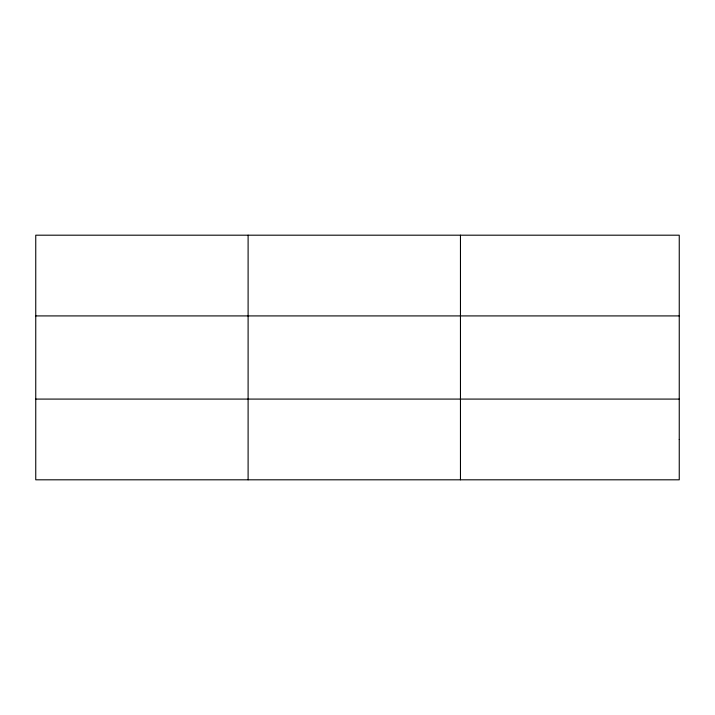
<?xml version="1.0" encoding="UTF-8"?>
<svg xmlns="http://www.w3.org/2000/svg" width="715" height="715" viewBox="0 0 715 715"><rect width="100%" height="100%" fill="white"/><g stroke="black" fill="none" stroke-linecap="round" stroke-linejoin="round"><path stroke-width="1.07" d="M248.105 479.81L248.105 235.19M460.46 479.81L460.46 235.19M35.75 315.914L679.25 315.914M35.75 399.086L679.25 399.086M679.25 439.448L679.25 479.81L35.75 479.81L35.75 235.19L679.25 235.19L679.25 439.448"/></g></svg>
